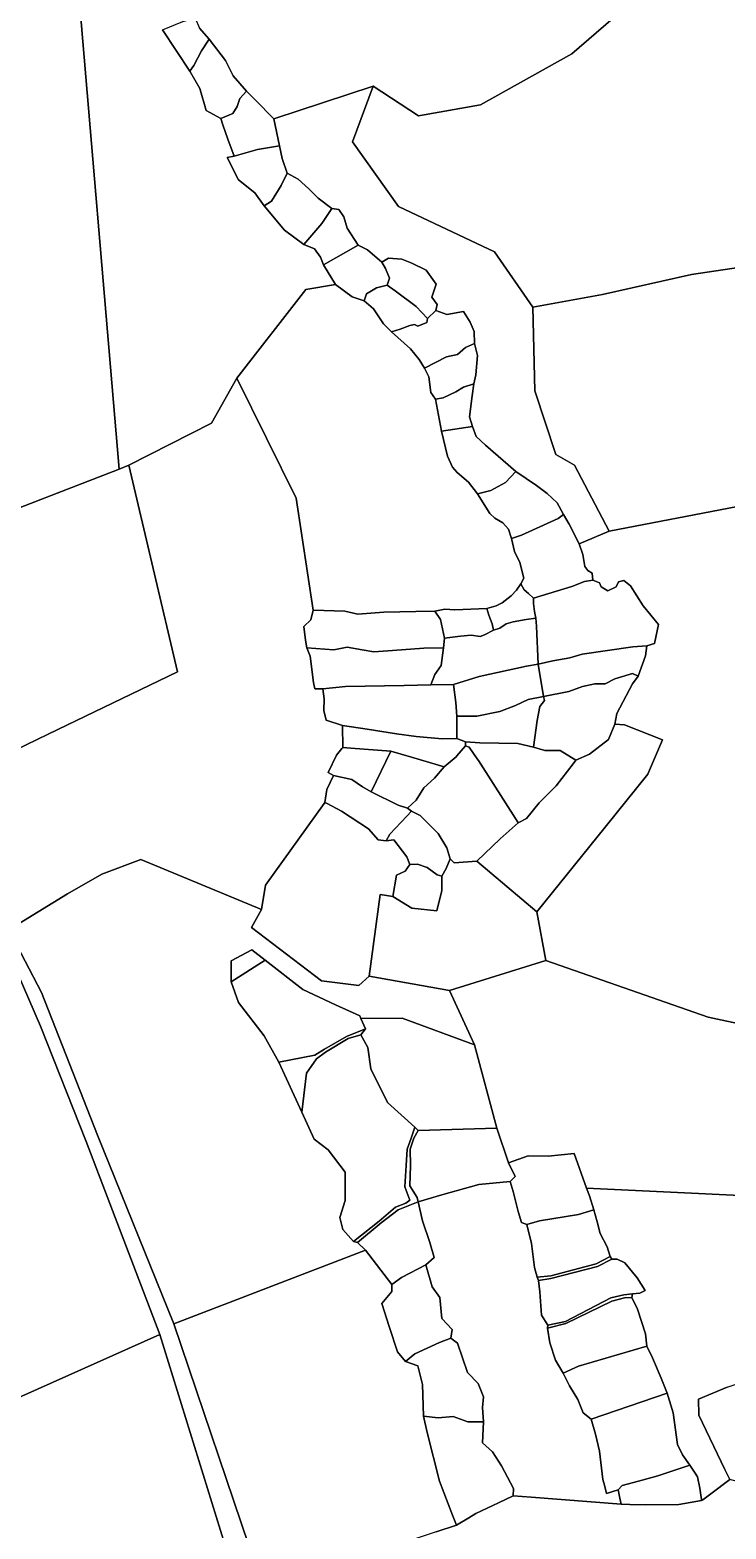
# Model space of a CAD drawing. Extents: x 542555 to 550520, y 1840485 to 1846995.
# Drawn here: x 547558.7 to 547750.5, y 1842078.1 to 1842490.9 of the extents above; entities that cross this region are included whole.
import ezdxf

# ---------------------------------------------------------------- set-up
doc = ezdxf.new("R2010")
doc.units = 0
doc.layers.add('Level 30', color=7, linetype='Continuous')

msp = doc.modelspace()

# ---------------------------------------------------------------- linework, layer by layer
at = {"layer": 'Level 30'}
for points in [[(547754.89, 1842501.81), (547754.88, 1842470.41), (547756.46, 1842442.8), (547756.44, 1842425.84), (547740.98, 1842423.56), (547716.43, 1842418.01), (547697.24, 1842414.55), (547686.72, 1842429.8), (547660.29, 1842442.31), (547647.6, 1842460.11), (547653.26, 1842475.38), (547665.78, 1842467.23), (547682.83, 1842470.23), (547708.06, 1842484.29), (547738.17, 1842510.34), (547754.31, 1842523.95)], [(547603.85, 1842481.07), (547602.71, 1842479.55), (547595.2, 1842490.92), (547600.8, 1842493.18), (547604.2, 1842494.14), (547605.43, 1842491.39), (547608.06, 1842488.39), (547605.98, 1842485.14)], [(547608.06, 1842488.39), (547612.56, 1842482.47), (547614.68, 1842478.22), (547618.36, 1842474.01), (547616.49, 1842472.04), (547615.8, 1842469.84), (547614.6, 1842467.87), (547611.27, 1842466.52), (547607.25, 1842468.66), (547605.54, 1842474.75), (547602.71, 1842479.55), (547603.85, 1842481.07), (547605.98, 1842485.14)], [(547718.35, 1842352.84), (547710.07, 1842349.33), (547707.3, 1842354.77), (547705.69, 1842357.46), (547703.94, 1842360.62), (547701.21, 1842363.19), (547698.31, 1842365.42), (547692.62, 1842369.31), (547684.23, 1842376.55), (547681.67, 1842378.9), (547680.63, 1842381.68), (547679.8, 1842384.36), (547680.6, 1842390.15), (547680.99, 1842393.4), (547681.59, 1842395.87), (547682.01, 1842401.26), (547681.21, 1842404.55), (547681.08, 1842407.82), (547680.03, 1842410.44), (547678.14, 1842413.39), (547673.55, 1842412.48), (547670.55, 1842413.58), (547670.92, 1842415.25), (547669.44, 1842417.32), (547670.63, 1842420.88), (547667.84, 1842424.77), (547663.92, 1842426.64), (547661.17, 1842427.79), (547657.48, 1842428.07), (547655.7, 1842426.91), (547651.73, 1842430.36), (547649.1, 1842431.65), (547646.09, 1842436.27), (547645.15, 1842439.4), (547643.84, 1842441.41), (547641.85, 1842441.73), (547638.1, 1842444.56), (547635.58, 1842447.15), (547632.57, 1842449.76), (547629.56, 1842451.45), (547628.21, 1842455.5), (547627.43, 1842458.99), (547625.92, 1842466.44), (547653.26, 1842475.38), (547647.6, 1842460.11), (547660.29, 1842442.31), (547686.72, 1842429.8), (547697.24, 1842414.55), (547697.81, 1842391.53), (547703.59, 1842374.01), (547708.76, 1842371.01)], [(547625.92, 1842466.44), (547627.43, 1842458.99), (547621.37, 1842457.98), (547614.94, 1842456.17), (547613.18, 1842460.79), (547611.8, 1842464.75), (547611.27, 1842466.52), (547614.6, 1842467.87), (547615.8, 1842469.84), (547616.49, 1842472.04), (547618.36, 1842474.01), (547620.72, 1842471.68)], [(547625.22, 1842443.72), (547623.23, 1842442.43), (547620.63, 1842446.01), (547616.12, 1842449.58), (547613.05, 1842455.78), (547614.94, 1842456.17), (547621.37, 1842457.98), (547627.43, 1842458.99), (547628.21, 1842455.5), (547629.56, 1842451.45), (547627.89, 1842448.08)], [(547629.56, 1842451.45), (547632.57, 1842449.76), (547635.58, 1842447.15), (547638.1, 1842444.56), (547641.85, 1842441.73), (547639.16, 1842437.59), (547634.12, 1842431.83), (547628.85, 1842435.73), (547623.23, 1842442.43), (547625.22, 1842443.72), (547627.89, 1842448.08)], [(547649.1, 1842431.65), (547639.63, 1842426.23), (547638.72, 1842428.35), (547637.09, 1842430.65), (547634.12, 1842431.83), (547639.16, 1842437.59), (547641.85, 1842441.73), (547643.84, 1842441.41), (547645.15, 1842439.4), (547646.09, 1842436.27)], [(547655.7, 1842426.91), (547656.71, 1842425.17), (547657.74, 1842422.53), (547657.09, 1842420.64), (547654.23, 1842419.86), (547651.42, 1842418.21), (547650.79, 1842416.25), (547647.47, 1842417.36), (547642.92, 1842420.78), (547639.63, 1842426.23), (547649.1, 1842431.65), (547651.73, 1842430.36)], [(547670.92, 1842415.25), (547670.55, 1842413.58), (547668.29, 1842411.42), (547665.1, 1842414.7), (547659.34, 1842419.01), (547657.09, 1842420.64), (547657.74, 1842422.53), (547656.71, 1842425.17), (547655.7, 1842426.91), (547657.48, 1842428.07), (547661.17, 1842427.79), (547663.92, 1842426.64), (547667.84, 1842424.77), (547670.63, 1842420.88), (547669.44, 1842417.32)], [(547753.72, 1842359.63), (547718.35, 1842352.84), (547708.76, 1842371.01), (547703.59, 1842374.01), (547697.81, 1842391.53), (547697.24, 1842414.55), (547716.43, 1842418.01), (547740.98, 1842423.56), (547756.44, 1842425.84), (547761.6343, 1842384.1452), (547764.6, 1842360.34), (547762.0887, 1842360.1761)], [(547691.35, 1842350.84), (547692.24, 1842347.27), (547693.68, 1842344.21), (547694.78, 1842339.92), (547693.96, 1842338.31), (547692.74, 1842336.58), (547691.33, 1842335.09), (547688.78, 1842333.13), (547687.13, 1842332.25), (547684.6, 1842331.56), (547675.78, 1842331.21), (547672.99, 1842331.39), (547670.29, 1842330.83), (547665.05, 1842330.7), (547656.23, 1842330.53), (547649.04, 1842330.03), (547645.44, 1842330.79), (547636.72, 1842331.12), (547632.02, 1842361.97), (547615.66, 1842395.02), (547634.71, 1842419.43), (547642.92, 1842420.78), (547647.47, 1842417.36), (547650.79, 1842416.25), (547653.34, 1842414.04), (547656.15, 1842409.99), (547658.3, 1842407.72), (547663.54, 1842403.09), (547665.96, 1842400.1), (547667.4, 1842397.72), (547668.65, 1842395.37), (547669.14, 1842391.06), (547670.42, 1842389.17), (547672.15, 1842380.36), (547673.74, 1842373.48), (547675.11, 1842370.52), (547676.42, 1842369), (547679.56, 1842366.37), (547682.01, 1842363.16), (547685.4, 1842357.7), (547686.81, 1842356.43), (547689.05, 1842355.14), (547690.57, 1842353.44)], [(547657.09, 1842420.64), (547659.34, 1842419.01), (547665.1, 1842414.7), (547668.29, 1842411.42), (547668.06, 1842410.28), (547665.62, 1842409.31), (547664.65, 1842409.73), (547663.34, 1842409.5), (547660.67, 1842408.52), (547658.3, 1842407.72), (547656.15, 1842409.99), (547653.34, 1842414.04), (547650.79, 1842416.25), (547651.42, 1842418.21), (547654.23, 1842419.86)], [(547673.52, 1842400.9), (547667.4, 1842397.72), (547665.96, 1842400.1), (547663.54, 1842403.09), (547658.3, 1842407.72), (547660.67, 1842408.52), (547663.34, 1842409.5), (547664.65, 1842409.73), (547665.62, 1842409.31), (547668.06, 1842410.28), (547668.29, 1842411.42), (547670.55, 1842413.58), (547673.55, 1842412.48), (547678.14, 1842413.39), (547680.03, 1842410.44), (547681.08, 1842407.82), (547681.21, 1842404.55), (547678.7, 1842403.42), (547676.53, 1842401.54)], [(547681.21, 1842404.55), (547682.01, 1842401.26), (547681.59, 1842395.87), (547680.99, 1842393.4), (547678.14, 1842392.51), (547676.02, 1842391.27), (547672.52, 1842389.62), (547670.42, 1842389.17), (547669.14, 1842391.06), (547668.65, 1842395.37), (547667.4, 1842397.72), (547673.52, 1842400.9), (547676.53, 1842401.54), (547678.7, 1842403.42)], [(547670.42, 1842389.17), (547672.52, 1842389.62), (547676.02, 1842391.27), (547678.14, 1842392.51), (547680.99, 1842393.4), (547680.6, 1842390.15), (547679.8, 1842384.36), (547680.63, 1842381.68), (547672.15, 1842380.36)], [(547680.63, 1842381.68), (547681.67, 1842378.9), (547684.23, 1842376.55), (547692.62, 1842369.31), (547689.72, 1842366.24), (547685.69, 1842364.08), (547682.01, 1842363.16), (547679.56, 1842366.37), (547676.42, 1842369), (547675.11, 1842370.52), (547673.74, 1842373.48), (547672.15, 1842380.36)], [(547563.7534, 1842296.9786), (547554.64, 1842292.59), (547552.8219, 1842297.7022), (547536.35, 1842344.02), (547535.81, 1842348.48), (547542.89, 1842354.28), (547583.32, 1842369.97), (547585.98, 1842370.99), (547599.37, 1842314.13)], [(547694.15, 1842351.71), (547691.35, 1842350.84), (547690.57, 1842353.44), (547689.05, 1842355.14), (547686.81, 1842356.43), (547685.4, 1842357.7), (547682.01, 1842363.16), (547685.69, 1842364.08), (547689.72, 1842366.24), (547692.62, 1842369.31), (547698.31, 1842365.42), (547701.21, 1842363.19), (547703.94, 1842360.62), (547705.69, 1842357.46), (547704.24, 1842356.37)], [(547708.05, 1842337.62), (547697.43, 1842334.41), (547696.04, 1842335.73), (547694.87, 1842336.73), (547693.96, 1842338.31), (547694.78, 1842339.92), (547693.68, 1842344.21), (547692.24, 1842347.27), (547691.35, 1842350.84), (547694.15, 1842351.71), (547704.24, 1842356.37), (547705.69, 1842357.46), (547707.3, 1842354.77), (547710.07, 1842349.33), (547711.06, 1842346.47), (547711.59, 1842343.13), (547712.43, 1842342.04), (547713.64, 1842341.28), (547713.77, 1842339.33), (547711.53, 1842338.98)], [(547688.15, 1842326.14), (547686.42, 1842325.57), (547686.04, 1842327.33), (547685.18, 1842329.69), (547684.6, 1842331.56), (547687.13, 1842332.25), (547688.78, 1842333.13), (547691.33, 1842335.09), (547692.74, 1842336.58), (547693.96, 1842338.31), (547694.87, 1842336.73), (547696.04, 1842335.73), (547697.43, 1842334.41), (547697.46, 1842332.97), (547697.76, 1842330.7), (547698.06, 1842328.87), (547695.4, 1842328.53), (547691.84, 1842327.91), (547689.95, 1842327.37)], [(547730.8, 1842321.95), (547728.7, 1842321.28), (547724.82, 1842320.97), (547710.88, 1842319.01), (547707.47, 1842317.96), (547702.78, 1842317.19), (547698.73, 1842316.22), (547698.28, 1842326.69), (547698.06, 1842328.87), (547697.76, 1842330.7), (547697.46, 1842332.97), (547697.43, 1842334.41), (547708.05, 1842337.62), (547711.53, 1842338.98), (547713.77, 1842339.33), (547715.61, 1842338.65), (547716.11, 1842337.53), (547717.91, 1842336.43), (547720.26, 1842337.51), (547720.91, 1842338.92), (547722.37, 1842339.24), (547724.15, 1842337.8), (547727.68, 1842332.3), (547731.94, 1842327.13)], [(547672.92, 1842323.38), (547672.64, 1842320.77), (547667.23, 1842320.65), (547658.61, 1842320), (547653.43, 1842319.63), (547650.27, 1842320.18), (547646.07, 1842320.95), (547642.44, 1842320.22), (547635.01, 1842320.69), (547634.65, 1842322.83), (547634.2, 1842326.59), (547636.11, 1842328.45), (547636.72, 1842331.12), (547645.44, 1842330.79), (547649.04, 1842330.03), (547656.23, 1842330.53), (547665.05, 1842330.7), (547670.29, 1842330.83), (547671.8, 1842328.54)], [(547677.33, 1842323.98), (547672.92, 1842323.38), (547671.8, 1842328.54), (547670.29, 1842330.83), (547672.99, 1842331.39), (547675.78, 1842331.21), (547684.6, 1842331.56), (547685.18, 1842329.69), (547686.04, 1842327.33), (547686.42, 1842325.57), (547683.97, 1842324.3), (547682.73, 1842323.85), (547680.25, 1842324.19)], [(547682.52, 1842312.87), (547675.44, 1842310.64), (547669.18, 1842310.54), (547670.26, 1842313.37), (547672.02, 1842315.84), (547672.64, 1842320.77), (547672.92, 1842323.38), (547677.33, 1842323.98), (547680.25, 1842324.19), (547682.73, 1842323.85), (547683.97, 1842324.3), (547686.42, 1842325.57), (547688.15, 1842326.14), (547689.95, 1842327.37), (547691.84, 1842327.91), (547695.4, 1842328.53), (547698.06, 1842328.87), (547698.28, 1842326.69), (547698.73, 1842316.22), (547695.55, 1842315.69)], [(547635.01, 1842320.69), (547642.44, 1842320.22), (547646.07, 1842320.95), (547650.27, 1842320.18), (547653.43, 1842319.63), (547658.61, 1842320), (547667.23, 1842320.65), (547672.64, 1842320.77), (547672.02, 1842315.84), (547670.26, 1842313.37), (547669.18, 1842310.54), (547661.84, 1842310.4), (547645.67, 1842310.04), (547639.38, 1842309.45), (547637.18, 1842309.43), (547636.81, 1842311.16), (547635.93, 1842318.44)], [(547698.73, 1842316.22), (547702.78, 1842317.19), (547707.47, 1842317.96), (547710.88, 1842319.01), (547724.82, 1842320.97), (547728.7, 1842321.28), (547728.36, 1842318.53), (547726.28, 1842312.96), (547724.71, 1842313.64), (547719.87, 1842312.21), (547717.22, 1842310.85), (547714.34, 1842310.86), (547710.99, 1842310.09), (547707.2, 1842308.71), (547700.22, 1842307.3)], [(547698.73, 1842316.22), (547700.22, 1842307.3), (547695.96, 1842306.53), (547692.46, 1842304.88), (547688.17, 1842303.24), (547681.83, 1842301.92), (547676.36, 1842301.93), (547676.08, 1842305.63), (547675.44, 1842310.64), (547682.52, 1842312.87), (547695.55, 1842315.69)], [(547700.22, 1842307.3), (547707.2, 1842308.71), (547710.99, 1842310.09), (547714.34, 1842310.86), (547717.22, 1842310.85), (547719.87, 1842312.21), (547724.71, 1842313.64), (547726.28, 1842312.96), (547724.7, 1842310.83), (547720.46, 1842302.64), (547719.84, 1842299.67), (547718.12, 1842295.52), (547712.88, 1842291.47), (547709.14, 1842289.75), (547704.8, 1842292.47), (547700.6, 1842292.47), (547697.48, 1842293.35), (547698.49, 1842300.69), (547699.21, 1842304.56), (547700.52, 1842306.23)], [(547676.36, 1842301.93), (547676.32, 1842295.73), (547672.25, 1842295.68), (547665.1, 1842296.31), (547659.74, 1842297.03), (547651.63, 1842298.3), (547644.8, 1842299.33), (547640.33, 1842300.83), (547639.69, 1842303.49), (547639.73, 1842306.67), (547639.38, 1842309.45), (547645.67, 1842310.04), (547661.84, 1842310.4), (547669.18, 1842310.54), (547675.44, 1842310.64), (547676.08, 1842305.63)], [(547700.22, 1842307.3), (547700.52, 1842306.23), (547699.21, 1842304.56), (547698.49, 1842300.69), (547697.48, 1842293.35), (547693.17, 1842294.42), (547682.69, 1842294.58), (547678.7, 1842294.88), (547676.32, 1842295.73), (547676.36, 1842301.93), (547681.83, 1842301.92), (547688.17, 1842303.24), (547692.46, 1842304.88), (547695.96, 1842306.53)], [(547676.32, 1842295.73), (547678.7, 1842294.88), (547678.68, 1842293.73), (547676.3471, 1842290.9453), (547676.15, 1842290.71), (547672.86, 1842287.99), (547663.86, 1842290.66), (547658.11, 1842292.24), (547647.0837, 1842293.1184), (547644.93, 1842293.29), (547644.8, 1842299.33), (547651.63, 1842298.3), (547659.74, 1842297.03), (547665.1, 1842296.31), (547672.25, 1842295.68)], [(547717.2159, 1842271.3777), (547698.39, 1842248.07), (547681.88, 1842262.01), (547688.24, 1842268.16), (547693.23, 1842272.54), (547693.4316, 1842272.6434), (547695.55, 1842273.73), (547698.98, 1842278.08), (547703.73, 1842282.75), (547708.4044, 1842288.7982), (547709.14, 1842289.75), (547712.88, 1842291.47), (547718.12, 1842295.52), (547719.84, 1842299.67), (547722.55, 1842299.48), (547733.01, 1842295.38), (547729.1748, 1842286.4091), (547728.97, 1842285.93)], [(547644.93, 1842293.29), (547647.0837, 1842293.1184), (547658.11, 1842292.24), (547652.68, 1842281.09), (547650.34, 1842282.41), (547647.41, 1842284.51), (547642.3, 1842285.57), (547640.91, 1842286.36), (547643.18, 1842291.17), (547644.667, 1842292.9714)], [(547678.68, 1842293.73), (547679.71, 1842293.33), (547681.9761, 1842290.1435), (547682.32, 1842289.66), (547693.1235, 1842272.7072), (547693.23, 1842272.54), (547688.24, 1842268.16), (547681.88, 1842262.01), (547675.59, 1842261.52), (547674.51, 1842262.6), (547673.56, 1842265.64), (547671.2, 1842269.56), (547667.1374, 1842273.6721), (547666.27, 1842274.55), (547663.87, 1842275.79), (547662.72, 1842276.61), (547665.08, 1842278.77), (547667.24, 1842282.15), (547670.19, 1842284.81), (547672.86, 1842287.99), (547676.15, 1842290.71), (547676.3471, 1842290.9453)], [(547693.4316, 1842272.6434), (547693.23, 1842272.54), (547693.1235, 1842272.7072), (547682.32, 1842289.66), (547681.9761, 1842290.1435), (547679.71, 1842293.33), (547678.68, 1842293.73), (547678.7, 1842294.88), (547682.69, 1842294.58), (547693.17, 1842294.42), (547697.48, 1842293.35), (547700.6, 1842292.47), (547704.8, 1842292.47), (547709.14, 1842289.75), (547708.4044, 1842288.7982), (547703.73, 1842282.75), (547698.98, 1842278.08), (547695.55, 1842273.73)], [(547658.11, 1842292.24), (547663.86, 1842290.66), (547672.86, 1842287.99), (547670.19, 1842284.81), (547667.24, 1842282.15), (547665.08, 1842278.77), (547662.72, 1842276.61), (547660.19, 1842277.39), (547652.68, 1842281.09)], [(547657.86, 1842269.37), (547656.85, 1842267.61), (547654.64, 1842267.9), (547652, 1842270.89), (547644.58, 1842275.79), (547640.5596, 1842277.8219), (547639.95, 1842278.13), (547640.5, 1842281.72), (547642.3, 1842285.57), (547647.41, 1842284.51), (547650.34, 1842282.41), (547652.68, 1842281.09), (547660.19, 1842277.39), (547662.72, 1842276.61), (547663.87, 1842275.79), (547662.5594, 1842274.39)], [(547656.85, 1842267.61), (547658.99, 1842267.86), (547662.54, 1842263.18), (547663.41, 1842261.02), (547662.13, 1842259.26), (547659.69, 1842258.09), (547658.73, 1842252.23), (547655.17, 1842252.78), (547652.13, 1842230.35), (547649.32, 1842227.75), (547639.03, 1842229.03), (547619.7, 1842243.71), (547622.46, 1842248.63), (547623.58, 1842255.4), (547639.7816, 1842277.8961), (547639.95, 1842278.13), (547640.5596, 1842277.8219), (547644.58, 1842275.79), (547652, 1842270.89), (547654.64, 1842267.9)], [(547663.87, 1842275.79), (547666.27, 1842274.55), (547667.1374, 1842273.6721), (547671.2, 1842269.56), (547673.56, 1842265.64), (547674.51, 1842262.6), (547673.41, 1842259.96), (547672.21, 1842257.83), (547670.88, 1842258.18), (547668.16, 1842260.23), (547665.48, 1842261.2), (547663.41, 1842261.02), (547662.54, 1842263.18), (547658.99, 1842267.86), (547656.85, 1842267.61), (547657.86, 1842269.37), (547662.5594, 1842274.39)], [(547674.35, 1842226.4), (547681.24, 1842211.41), (547661.27, 1842218.78), (547649.86, 1842218.63), (547649.57, 1842219.37), (547642.87, 1842222.44), (547633.86, 1842226.62), (547623.54, 1842234.72), (547619.84, 1842237.57), (547614.12, 1842234.5), (547614.13, 1842228.77), (547616.14, 1842223.1), (547623.28, 1842213.92), (547627.25, 1842206.65), (547633.65, 1842192.82), (547636.97, 1842185.41), (547640.89, 1842182.51), (547645.58, 1842176.36), (547645.54, 1842168.53), (547644.12, 1842163.89), (547644.94, 1842160.56), (547647.82, 1842157.23), (547648.95, 1842156.96), (547651.15, 1842154.88), (547598.33, 1842134.55), (547577.31, 1842186.55), (547561.84, 1842225.82), (547552.87, 1842243.09), (547569.07, 1842253), (547578.49, 1842258.37), (547589.22, 1842262.45), (547622.46, 1842248.63), (547619.7, 1842243.71), (547639.03, 1842229.03), (547649.32, 1842227.75), (547652.13, 1842230.35)], [(547698.39, 1842248.07), (547700.84, 1842234.63), (547674.35, 1842226.4), (547652.13, 1842230.35), (547655.17, 1842252.78), (547658.73, 1842252.23), (547663.93, 1842249.08), (547670.81, 1842248.29), (547672.21, 1842253.87), (547672.21, 1842257.83), (547673.41, 1842259.96), (547674.51, 1842262.6), (547675.59, 1842261.52), (547681.88, 1842262.01)], [(547663.93, 1842249.08), (547658.73, 1842252.23), (547659.69, 1842258.09), (547662.13, 1842259.26), (547663.41, 1842261.02), (547665.48, 1842261.2), (547668.16, 1842260.23), (547670.88, 1842258.18), (547672.21, 1842257.83), (547672.21, 1842253.87), (547670.81, 1842248.29)], [(547594.5, 1842131.61), (547552.14, 1842112.68), (547529.05, 1842156.22), (547517.78, 1842186.2), (547500.55, 1842216.43), (547523.61, 1842228.52), (547530.69, 1842229.22), (547548.98, 1842239.01), (547550.5, 1842242.21), (547561.55, 1842216.58), (547574.22, 1842184.8)], [(547623.54, 1842234.72), (547614.13, 1842228.77), (547614.12, 1842234.5), (547619.84, 1842237.57)], [(547649.86, 1842218.63), (547651.12, 1842215.81), (547645.94, 1842213.71), (547639.82, 1842210.25), (547637.17, 1842208.59), (547627.25, 1842206.65), (547623.28, 1842213.92), (547616.14, 1842223.1), (547614.13, 1842228.77), (547623.54, 1842234.72), (547633.86, 1842226.62), (547642.87, 1842222.44), (547649.57, 1842219.37)], [(547788.63, 1842209.83), (547779.51, 1842168.71), (547712.04, 1842171.9), (547708.69, 1842181.5), (547701.46, 1842180.75), (547695.98, 1842180.84), (547690.59, 1842178.94), (547687.31, 1842188.42), (547681.24, 1842211.41), (547674.35, 1842226.4), (547700.84, 1842234.63), (547745.56, 1842219.04)], [(547681.24, 1842211.41), (547687.31, 1842188.42), (547665.71, 1842187.8), (547664.76, 1842188.72), (547657.18, 1842195.52), (547652.6, 1842204.8), (547651.8, 1842210.71), (547649.84, 1842214.17), (547651.12, 1842215.81), (547649.86, 1842218.63), (547661.27, 1842218.78)], [(547651.12, 1842215.81), (547649.84, 1842214.17), (547646.4, 1842213.1), (547640.16, 1842209.41), (547637.69, 1842207.54), (547634.93, 1842203.62), (547633.65, 1842192.82), (547627.25, 1842206.65), (547637.17, 1842208.59), (547639.82, 1842210.25), (547645.94, 1842213.71)], [(547649.84, 1842214.17), (547651.8, 1842210.71), (547652.6, 1842204.8), (547657.18, 1842195.52), (547664.76, 1842188.72), (547663.75, 1842185.72), (547662.64, 1842182.63), (547662.38, 1842178.19), (547661.96, 1842172.3), (547663.42, 1842168.6), (547662.31, 1842167.8), (547659.45, 1842166.7), (547654.96, 1842162.86), (547647.82, 1842157.23), (547644.94, 1842160.56), (547644.12, 1842163.89), (547645.54, 1842168.53), (547645.58, 1842176.36), (547640.89, 1842182.51), (547636.97, 1842185.41), (547633.65, 1842192.82), (547634.93, 1842203.62), (547637.69, 1842207.54), (547640.16, 1842209.41), (547646.4, 1842213.1)], [(547660.15, 1842165.93), (547655.52, 1842162.39), (547648.95, 1842156.96), (547647.82, 1842157.23), (547654.96, 1842162.86), (547659.45, 1842166.7), (547662.31, 1842167.8), (547663.42, 1842168.6), (547661.96, 1842172.3), (547662.38, 1842178.19), (547662.64, 1842182.63), (547663.75, 1842185.72), (547664.76, 1842188.72), (547665.71, 1842187.8), (547664.48, 1842185.67), (547663.47, 1842182.68), (547663.53, 1842178.19), (547663.34, 1842172.57), (547665.38, 1842169.37), (547665.72, 1842168.16)], [(547692.38, 1842175.13), (547691.07, 1842173.81), (547682.36, 1842172.93), (547672.21, 1842170.12), (547665.72, 1842168.16), (547665.38, 1842169.37), (547663.34, 1842172.57), (547663.53, 1842178.19), (547663.47, 1842182.68), (547664.48, 1842185.67), (547665.71, 1842187.8), (547687.31, 1842188.42), (547690.59, 1842178.94)], [(547699.13, 1842162.96), (547695.65, 1842161.92), (547694.19, 1842162.44), (547693.22, 1842165.54), (547691.86, 1842170.98), (547691.07, 1842173.81), (547692.38, 1842175.13), (547690.59, 1842178.94), (547695.98, 1842180.84), (547701.46, 1842180.75), (547708.69, 1842181.5), (547712.04, 1842171.9), (547712.87, 1842169.81), (547714.08, 1842165.93), (547709.82, 1842164.71)], [(547720.75, 1842088.83), (547721.246, 1842086.5894), (547721.62, 1842084.9), (547696.8172, 1842086.845), (547694.33, 1842087.04), (547691.84, 1842087.24), (547691.97, 1842089.26), (547688.62, 1842095.5), (547686.16, 1842099.28), (547683.42, 1842101.76), (547683.7, 1842107.61), (547683.41, 1842111.55), (547683.72, 1842114.51), (547682.18, 1842118.11), (547679.31, 1842121.19), (547676.5, 1842129.24), (547674.71, 1842130.61), (547675.02, 1842133), (547672.19, 1842136), (547671.67, 1842141.84), (547669.51, 1842144.74), (547667.82, 1842150.85), (547670.12, 1842152.85), (547668.91, 1842156.94), (547666.87, 1842162.94), (547665.72, 1842168.16), (547672.21, 1842170.12), (547682.36, 1842172.93), (547691.07, 1842173.81), (547691.86, 1842170.98), (547693.22, 1842165.54), (547694.19, 1842162.44), (547695.65, 1842161.92), (547696.9, 1842156.68), (547697.73, 1842150.09), (547698.47, 1842147.43), (547698.87, 1842146.5), (547699.23, 1842143.34), (547699.67, 1842136.99), (547701.38, 1842134.24), (547701.3, 1842133.36), (547701.93, 1842129.37), (547703.52, 1842124.58), (547705.64, 1842121.02), (547707.37, 1842117.51), (547709.72, 1842113.71), (547711.16, 1842110.1), (547713.39, 1842108.33), (547714.52, 1842104.14), (547715.65, 1842099.53), (547716.57, 1842091.73), (547716.98, 1842090.15), (547717.57, 1842087.85)], [(547670.12, 1842152.85), (547667.82, 1842150.85), (547661.05, 1842147.29), (547658.42, 1842145.4), (547651.15, 1842154.88), (547648.95, 1842156.96), (547655.52, 1842162.39), (547660.15, 1842165.93), (547665.72, 1842168.16), (547666.87, 1842162.94), (547668.91, 1842156.94)], [(547714.08, 1842165.93), (547715, 1842162.66), (547715.85, 1842159.46), (547717.79, 1842155.81), (547718.62, 1842153.1), (547714.77, 1842151.13), (547702.25, 1842147.77), (547698.47, 1842147.43), (547697.73, 1842150.09), (547696.9, 1842156.68), (547695.65, 1842161.92), (547699.13, 1842162.96), (547709.82, 1842164.71)], [(547667.19, 1842109.15), (547668.12, 1842104.64), (547671.58, 1842091.25), (547675.15, 1842081.87), (547676.0167, 1842079.5834), (547676.2, 1842079.1), (547670.673, 1842077.266), (547627.56, 1842062.96), (547626.93, 1842065.07), (547626.39, 1842067.61), (547622.94, 1842066.91), (547621.08, 1842067.55), (547621.06, 1842067.6), (547598.33, 1842134.55), (547651.15, 1842154.88), (547658.42, 1842145.4), (547658.43, 1842143.45), (547655.69, 1842140.14), (547657.71, 1842133.86), (547659.99, 1842126.88), (547662.22, 1842124.2), (547665.55, 1842122.97), (547666.88, 1842117.83)], [(547718.62, 1842153.1), (547719.02, 1842152.36), (547715.06, 1842150.33), (547702.24, 1842147.06), (547698.87, 1842146.5), (547698.47, 1842147.43), (547702.25, 1842147.77), (547714.77, 1842151.13)], [(547719.02, 1842152.36), (547720.51, 1842152.38), (547722.65, 1842151.41), (547726.01, 1842147.27), (547728.23, 1842143.76), (547726.73, 1842143), (547724.77, 1842142.82), (547722.38, 1842142.55), (547718.8, 1842141.74), (547706.3, 1842135.25), (547701.38, 1842134.24), (547699.67, 1842136.99), (547699.23, 1842143.34), (547698.87, 1842146.5), (547702.24, 1842147.06), (547715.06, 1842150.33)], [(547675.02, 1842133), (547674.71, 1842130.61), (547671.51, 1842129.47), (547664.72, 1842126.31), (547662.22, 1842124.2), (547659.99, 1842126.88), (547657.71, 1842133.86), (547655.69, 1842140.14), (547658.43, 1842143.45), (547658.42, 1842145.4), (547661.05, 1842147.29), (547667.82, 1842150.85), (547669.51, 1842144.74), (547671.67, 1842141.84), (547672.19, 1842136)], [(547724.77, 1842142.82), (547724.54, 1842141.78), (547722.51, 1842141.73), (547719.09, 1842140.77), (547706.4, 1842134.66), (547701.3, 1842133.36), (547701.38, 1842134.24), (547706.3, 1842135.25), (547718.8, 1842141.74), (547722.38, 1842142.55)], [(547709.83, 1842122.92), (547705.64, 1842121.02), (547703.52, 1842124.58), (547701.93, 1842129.37), (547701.3, 1842133.36), (547706.4, 1842134.66), (547719.09, 1842140.77), (547722.51, 1842141.73), (547724.54, 1842141.78), (547726.08, 1842138.64), (547728.32, 1842131.78), (547728.72, 1842128.42)], [(547614.79, 1842066.05), (547615.79, 1842062.82), (547561.59, 1842052.05), (547561.32, 1842052.98), (547557.11, 1842067.6), (547552.59, 1842088.15), (547545.72, 1842106.93), (547552.14, 1842112.68), (547594.5, 1842131.61)], [(547683.41, 1842111.55), (547683.7, 1842107.61), (547679.35, 1842107.6), (547675.36, 1842109.06), (547671.18, 1842108.65), (547667.19, 1842109.15), (547666.88, 1842117.83), (547665.55, 1842122.97), (547662.22, 1842124.2), (547664.72, 1842126.31), (547671.51, 1842129.47), (547674.71, 1842130.61), (547676.5, 1842129.24), (547679.31, 1842121.19), (547682.18, 1842118.11), (547683.72, 1842114.51)], [(547734.26, 1842115.51), (547713.39, 1842108.33), (547711.16, 1842110.1), (547709.72, 1842113.71), (547707.37, 1842117.51), (547705.64, 1842121.02), (547709.83, 1842122.92), (547728.72, 1842128.42), (547730.23, 1842125.24), (547732.68, 1842119.64)], [(547751.55, 1842091.74), (547750.22, 1842094.5), (547743.05, 1842109.44), (547742.92, 1842113.87), (547750.82, 1842117.1), (547764.99, 1842121.91), (547771.28, 1842120.57), (547765.62, 1842106.24), (547762.45, 1842100.89), (547760.61, 1842097.31), (547759.31, 1842095.69), (547755.27, 1842090.66)], [(547721.9, 1842090.09), (547720.75, 1842088.83), (547717.57, 1842087.85), (547716.98, 1842090.15), (547716.57, 1842091.73), (547715.65, 1842099.53), (547714.52, 1842104.14), (547713.39, 1842108.33), (547734.26, 1842115.51), (547735.95, 1842110.03), (547737.13, 1842101.33), (547738.51, 1842098.54), (547740.58, 1842095.63), (547731.75, 1842092.75), (547727.39, 1842091.51), (547726.43, 1842091.24)], [(547691.97, 1842089.26), (547691.84, 1842087.24), (547687.82, 1842085.29), (547681.54, 1842082.3), (547679.5997, 1842081.1373), (547676.2, 1842079.1), (547676.0167, 1842079.5834), (547675.15, 1842081.87), (547671.58, 1842091.25), (547668.12, 1842104.64), (547667.19, 1842109.15), (547671.18, 1842108.65), (547675.36, 1842109.06), (547679.35, 1842107.6), (547683.7, 1842107.61), (547683.42, 1842101.76), (547686.16, 1842099.28), (547688.62, 1842095.5)], [(547740.58, 1842095.63), (547742.04, 1842093.43), (547742.68, 1842092.46), (547743.33, 1842089.35), (547743.59, 1842087.43), (547743.7633, 1842086.1508), (547743.8, 1842085.88), (547737.54, 1842084.78), (547728.2, 1842084.77), (547724.05, 1842084.85), (547721.62, 1842084.9), (547721.246, 1842086.5894), (547720.75, 1842088.83), (547721.9, 1842090.09), (547726.43, 1842091.24), (547727.39, 1842091.51), (547731.75, 1842092.75)]]:
    msp.add_lwpolyline(points, close=True, dxfattribs=at)
for points in [[(547571.2, 1842511.58), (547583.32, 1842369.97), (547542.89, 1842354.28)], [(547595.2, 1842490.92), (547602.71, 1842479.55), (547605.54, 1842474.75), (547607.25, 1842468.66), (547611.27, 1842466.52), (547611.8, 1842464.75), (547613.18, 1842460.79), (547614.94, 1842456.17), (547613.05, 1842455.78), (547616.12, 1842449.58), (547620.63, 1842446.01), (547623.23, 1842442.43), (547628.85, 1842435.73), (547634.12, 1842431.83), (547637.09, 1842430.65), (547638.72, 1842428.35), (547639.63, 1842426.23), (547642.92, 1842420.78), (547634.71, 1842419.43), (547615.66, 1842395.02), (547608.7, 1842382.63), (547585.98, 1842370.99), (547583.32, 1842369.97), (547571.2, 1842511.58)], [(547738.17, 1842510.34), (547708.06, 1842484.29), (547682.83, 1842470.23), (547665.78, 1842467.23), (547653.26, 1842475.38), (547625.92, 1842466.44), (547620.72, 1842471.68), (547618.36, 1842474.01), (547614.68, 1842478.22), (547612.56, 1842482.47), (547608.06, 1842488.39), (547605.43, 1842491.39)], [(547554.64, 1842292.59), (547563.7534, 1842296.9786), (547599.37, 1842314.13), (547585.98, 1842370.99), (547608.7, 1842382.63), (547615.66, 1842395.02), (547632.02, 1842361.97), (547636.72, 1842331.12), (547636.11, 1842328.45), (547634.2, 1842326.59), (547634.65, 1842322.83), (547635.01, 1842320.69), (547635.93, 1842318.44), (547636.81, 1842311.16), (547637.18, 1842309.43), (547639.38, 1842309.45), (547639.73, 1842306.67), (547639.69, 1842303.49), (547640.33, 1842300.83), (547644.8, 1842299.33), (547644.93, 1842293.29), (547644.667, 1842292.9714), (547643.18, 1842291.17), (547640.91, 1842286.36), (547642.3, 1842285.57), (547640.5, 1842281.72), (547639.95, 1842278.13), (547639.7816, 1842277.8961), (547623.58, 1842255.4), (547622.46, 1842248.63), (547589.22, 1842262.45), (547578.49, 1842258.37), (547569.07, 1842253), (547552.87, 1842243.09)], [(547788.63, 1842209.83), (547745.56, 1842219.04), (547700.84, 1842234.63), (547698.39, 1842248.07), (547717.2159, 1842271.3777), (547728.97, 1842285.93), (547729.1748, 1842286.4091), (547733.01, 1842295.38), (547722.55, 1842299.48), (547719.84, 1842299.67), (547720.46, 1842302.64), (547724.7, 1842310.83), (547726.28, 1842312.96), (547728.36, 1842318.53), (547728.7, 1842321.28), (547730.8, 1842321.95), (547731.94, 1842327.13), (547727.68, 1842332.3), (547724.15, 1842337.8), (547722.37, 1842339.24), (547720.91, 1842338.92), (547720.26, 1842337.51), (547717.91, 1842336.43), (547716.11, 1842337.53), (547715.61, 1842338.65), (547713.77, 1842339.33), (547713.64, 1842341.28), (547712.43, 1842342.04), (547711.59, 1842343.13), (547711.06, 1842346.47), (547710.07, 1842349.33), (547718.35, 1842352.84), (547753.72, 1842359.63)], [(547552.87, 1842243.09), (547561.84, 1842225.82), (547577.31, 1842186.55), (547598.33, 1842134.55), (547621.06, 1842067.6)], [(547557.11, 1842067.6), (547561.32, 1842052.98), (547561.59, 1842052.05), (547615.79, 1842062.82), (547614.79, 1842066.05), (547594.5, 1842131.61), (547574.22, 1842184.8), (547561.55, 1842216.58), (547550.5, 1842242.21)], [(547750.82, 1842117.1), (547742.92, 1842113.87), (547743.05, 1842109.44), (547750.22, 1842094.5), (547751.55, 1842091.74), (547746.32, 1842087.79), (547744.1482, 1842086.1439), (547743.8, 1842085.88), (547743.7633, 1842086.1508), (547743.59, 1842087.43), (547743.33, 1842089.35), (547742.68, 1842092.46), (547742.04, 1842093.43), (547740.58, 1842095.63), (547738.51, 1842098.54), (547737.13, 1842101.33), (547735.95, 1842110.03), (547734.26, 1842115.51), (547732.68, 1842119.64), (547730.23, 1842125.24), (547728.72, 1842128.42), (547728.32, 1842131.78), (547726.08, 1842138.64), (547724.54, 1842141.78), (547724.77, 1842142.82), (547726.73, 1842143), (547728.23, 1842143.76), (547726.01, 1842147.27), (547722.65, 1842151.41), (547720.51, 1842152.38), (547719.02, 1842152.36), (547718.62, 1842153.1), (547717.79, 1842155.81), (547715.85, 1842159.46), (547715, 1842162.66), (547714.08, 1842165.93), (547712.87, 1842169.81), (547712.04, 1842171.9), (547779.51, 1842168.71)], [(547670.673, 1842077.266), (547676.2, 1842079.1), (547679.5997, 1842081.1373), (547681.54, 1842082.3), (547687.82, 1842085.29), (547691.84, 1842087.24), (547694.33, 1842087.04), (547696.8172, 1842086.845), (547721.62, 1842084.9), (547724.05, 1842084.85), (547728.2, 1842084.77), (547737.54, 1842084.78), (547743.8, 1842085.88), (547744.1482, 1842086.1439), (547746.32, 1842087.79), (547751.55, 1842091.74)]]:
    msp.add_lwpolyline(points, dxfattribs=at)

doc.saveas('drawing.dxf')
